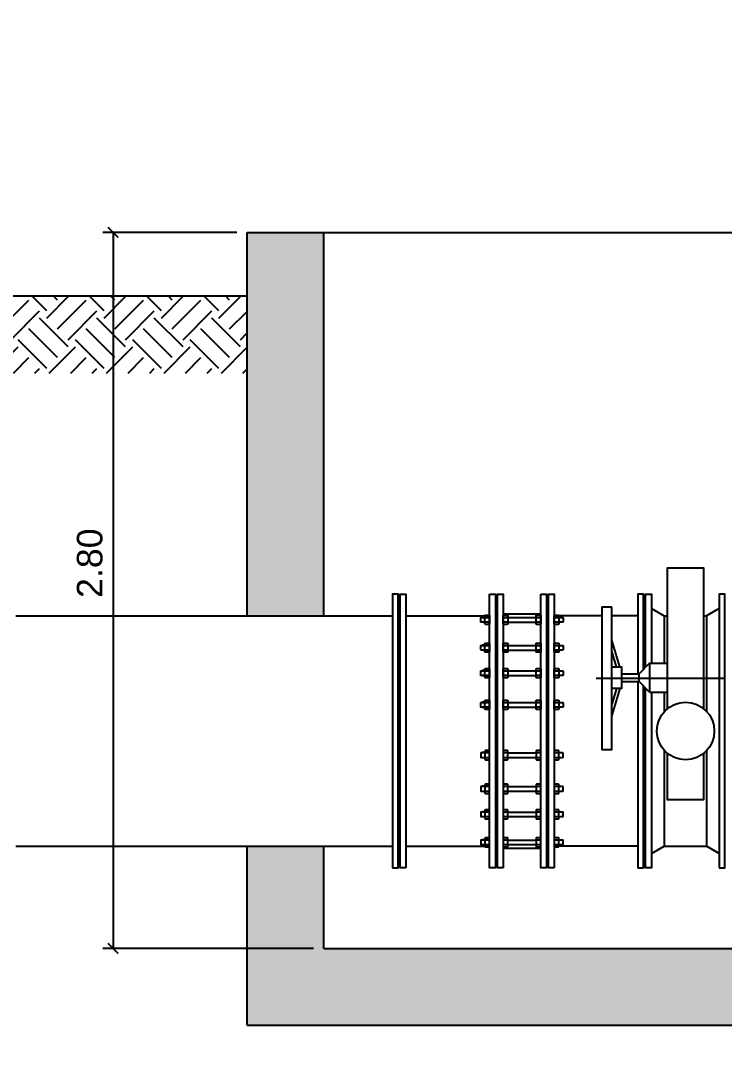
# Model space of a CAD drawing. Header units: feet. Extents: x 0 to 285175, y 0 to 9111378.
# Drawn here: x 285102.459 to 285105.212, y 9111352.688 to 9111356.723 of the extents above; entities that cross this region are included whole.
import ezdxf
from ezdxf import colors
from ezdxf.entities.mleader import LeaderData, LeaderLine
from ezdxf.math import Vec2, Vec3

# ---------------------------------------------------------------- set-up
doc = ezdxf.new("R2010")
doc.units = ezdxf.units.FT
doc.header["$MEASUREMENT"] = 0
doc.layers.get('0').update_dxf_attribs({"linetype": 'CONTINUOUS'})
doc.layers.get('DEFPOINTS').update_dxf_attribs({"linetype": 'CONTINUOUS'})
for name, color, linetype in [('06', 6, 'CONTINUOUS'), ('H-SA-CONTORNO', 2, 'CONTINUOUS'), ('H-SA-DIM', 1, 'CONTINUOUS'), ('H-SA-ESTRUTURA (CORTE)', 5, 'CONTINUOUS'), ('H-SA-HTC CONCRETO', 253, 'CONTINUOUS'), ('H-SA-TEXTO', 2, 'CONTINUOUS'), ('H-SA-TUBOS', 3, 'CONTINUOUS')]:
    doc.layers.add(name, color=color, linetype=linetype)
doc.styles.add('EGC_Arial_2.0mm', font='arial.ttf', dxfattribs={"width": 0.8, "height": 2})
doc.styles.get("Standard").update_dxf_attribs({"font": 'arial.ttf'})
doc.dimstyles.new('Copy of EGC_2.0mm', dxfattribs={"dimtxt": 0.1, "dimasz": 0.04, "dimexe": 0.04, "dimexo": 0.04, "dimgap": 0.04, "dimtad": 1, "dimzin": 1, "dimdsep": 46, "dimtxsty": 'Standard', "dimblk": 'ARCHTICK', "dimcen": 0, "dimclrd": 1, "dimclre": 1, "dimclrt": 2, "dimazin": 0, "dimtfac": 1, "dimtix": 1, "dimtmove": 1, "dimatfit": 3, "dimldrblk": 'NONE', "dimfxl": 0.002, "dimtolj": 1, "dimtzin": 0, "dimlwd": -1, "dimarcsym": 0})

# ---------------------------------------------------------------- blocks, each defined once
blk = doc.blocks.new('_None')
blk = doc.blocks.new('_ArchTick')
at = {"color": 0, "linetype": 'ByBlock', "const_width": 0.15}
blk.add_lwpolyline([(-0.5, -0.5), (0.5, 0.5)], dxfattribs=at)
blk = doc.blocks.new('*D1257')
at = {"layer": 'DEFPOINTS', "color": 0, "transparency": 16777216}
for p in [(285103.3447, 9111355.8948), (285102.8202, 9111353.0948), (285103.6447, 9111353.0948)]:
    blk.add_point(p, dxfattribs=at)
at = {"layer": 'H-SA-DIM', "color": 1, "lineweight": -2, "transparency": 16777216}
for p, q in [((285103.3047, 9111355.8948), (285102.7802, 9111355.8948)), ((285103.6047, 9111353.0948), (285102.7802, 9111353.0948))]:
    blk.add_line(p, q, dxfattribs=at)
at = {"layer": 'H-SA-DIM', "color": 1, "transparency": 16777216}
blk.add_line((285102.8202, 9111355.8948), (285102.8202, 9111353.0948), dxfattribs=at)
at = {"layer": 'H-SA-DIM', "color": 1, "transparency": 16777216, "xscale": 0.04, "yscale": 0.04, "zscale": 0.04}
for p, rotation in [((285102.8202, 9111355.8948), 90), ((285102.8202, 9111353.0948), 270)]:
    blk.add_blockref('_ArchTick', p, dxfattribs=dict(at, rotation=rotation))
at = {"layer": 'H-SA-DIM', "color": 2, "transparency": 16777216, "insert": (285102.7292, 9111354.6011), "char_height": 0.1, "attachment_point": 5, "rotation": 90}
blk.add_mtext('\\A1;2.80', dxfattribs=at)

msp = doc.modelspace()

# ---------------------------------------------------------------- hatches: boundary and pattern name
h = msp.add_hatch()
h.set_pattern_fill('EARTH', color=251, scale=0.025, angle=45, style=0)
h.set_pattern_definition([(45, (285153.83209, 9111335.94302), (2e-17, 0.2245064), [0.15875, -0.15875]), (45, (285153.79, 9111335.98511), (2e-17, 0.2245064), [0.15875, -0.15875]), (45, (285153.7479, 9111336.02721), (2e-17, 0.2245064), [0.15875, -0.15875]), (135, (285153.7479, 9111336.05527), (-0.2245064, 2e-17), [0.15875, -0.15875]), (135, (285153.79, 9111336.09737), (-0.2245064, 2e-17), [0.15875, -0.15875]), (135, (285153.83209, 9111336.13946), (-0.2245064, 2e-17), [0.15875, -0.15875])])
h.paths.add_polyline_path([(285101.3447, 9111355.6448), (285101.3447, 9111355.3448), (285103.3447, 9111355.3448), (285103.3447, 9111355.6448)])
at = {"layer": 'H-SA-HTC CONCRETO'}
h = msp.add_hatch(color=256, dxfattribs=at)
h.dxf.hatch_style = 1
h.paths.add_polyline_path([(285094.4047, 9111355.9148), (285094.3547, 9111355.9148), (285094.3547, 9111355.9448), (285093.0447, 9111355.9448), (285093.0447, 9111356.9448), (285092.7447, 9111356.9448), (285092.7447, 9111355.9448), (285091.7447, 9111355.9448), (285091.7447, 9111355.6448), (285092.7447, 9111355.6448), (285092.7447, 9111354.8948), (285093.0447, 9111354.8948), (285093.0447, 9111355.6448), (285094.4047, 9111355.6448)])
h.paths.add_polyline_path([(285093.0447, 9111359.9448), (285092.7447, 9111359.9448), (285092.7447, 9111358.4448), (285093.0447, 9111358.4448)])
h.paths.add_polyline_path([(285093.0447, 9111362.1136), (285093.0447, 9111363.976), (285092.7447, 9111363.976), (285092.7447, 9111363.6344), (285092.1947, 9111363.6344), (285092.1947, 9111364.4884), (285092.0447, 9111364.4884), (285092.0447, 9111363.4636), (285092.7447, 9111363.4636), (285092.7447, 9111362.1136), (285092.7447, 9111360.9448), (285093.0447, 9111360.9448)])
h.paths.add_polyline_path([(285097.5447, 9111362.7636), (285101.0447, 9111362.7636), (285101.0447, 9111363.4636), (285097.5447, 9111363.4636), (285097.2447, 9111363.4636), (285096.4464, 9111363.4636), (285096.445, 9111362.7636), (285097.2447, 9111362.7636), (285097.2447, 9111355.9448), (285097.5447, 9111355.9448)])
h.paths.add_polyline_path([(285096.4446, 9111362.7636), (285096.4463, 9111363.4636), (285093.0447, 9111363.4636), (285093.0447, 9111362.7636), (285096.4447, 9111362.7636)])
h.paths.add_polyline_path([(285101.3447, 9111363.4636), (285102.0447, 9111363.4636), (285102.0447, 9111364.4884), (285101.8947, 9111364.4884), (285101.8947, 9111363.6344), (285101.3447, 9111363.6344), (285101.3447, 9111363.976), (285101.0447, 9111363.976), (285101.0447, 9111362.1136), (285101.0447, 9111361.0849), (285101.3447, 9111360.9157), (285101.3447, 9111362.1136)])
h.paths.add_polyline_path([(285101.3447, 9111360.9157), (285101.0447, 9111361.0849), (285101.0447, 9111360.9448), (285101.3447, 9111360.9448)], flags=17)
h.paths.add_polyline_path([(285097.3763, 9111364.0071), (285097.2766, 9111364.0099), (285097.2766, 9111363.4819), (285097.3763, 9111363.4819)])
h.paths.add_polyline_path([(285096.8127, 9111364.0099), (285096.7131, 9111364.0071), (285096.7131, 9111363.4819), (285096.8127, 9111363.4819)])
h.paths.add_polyline_path([(285097.5447, 9111355.2948), (285097.5449, 9111355.9448), (285096.9447, 9111355.9448), (285096.9447, 9111355.3948), (285097.2447, 9111355.3948), (285097.2447, 9111354.2698), (285097.3834, 9111354.2698), (285097.3834, 9111354.3548), (285097.4059, 9111354.3548), (285097.4059, 9111354.2698), (285097.5447, 9111354.2698)])
h.paths.add_polyline_path([(285095.9447, 9111355.6058), (285095.9447, 9111355.9448), (285095.2557, 9111355.9448), (285095.2537, 9111355.9148), (285095.2047, 9111355.9148), (285095.2047, 9111355.6448), (285095.6447, 9111355.6448), (285095.6447, 9111355.3948), (285095.9447, 9111355.3948)])
h.paths.add_polyline_path([(285093.0447, 9111354.8948), (285092.7447, 9111354.8948)], flags=17)
h.paths.add_polyline_path([(285093.0447, 9111354.8948), (285092.7447, 9111354.8948), (285092.7447, 9111354.6448), (285093.0447, 9111354.6448)])
h.paths.add_polyline_path([(285106.2047, 9111352.8448), (285105.9047, 9111352.8448), (285105.9047, 9111353.0948), (285103.6447, 9111353.0948), (285103.6447, 9111352.8448), (285103.3447, 9111352.8448), (285103.3447, 9111352.795), (285106.2047, 9111352.795)])
h.paths.add_polyline_path([(285106.2047, 9111355.8948), (285105.9047, 9111355.8948), (285105.9047, 9111354.3948), (285106.2047, 9111354.3948)])
h.paths.add_polyline_path([(285103.6447, 9111355.8948), (285103.3447, 9111355.8948), (285103.3447, 9111354.3923), (285103.6447, 9111354.3923)])
h.paths.add_polyline_path([(285103.6447, 9111353.4948), (285103.3447, 9111353.4948), (285103.3447, 9111352.8448), (285103.6447, 9111352.8448)])
h.paths.add_polyline_path([(285106.2047, 9111353.4948), (285105.9047, 9111353.4948), (285105.9047, 9111352.8448), (285106.2047, 9111352.8448)])

# ---------------------------------------------------------------- linework, layer by layer
at = {"layer": '06'}
msp.add_line((285103.3447, 9111355.6448), (285101.3447, 9111355.6448), dxfattribs=at)
at = {"layer": 'H-SA-CONTORNO', "ltscale": 0.75}
msp.add_line((285103.6447, 9111355.8948), (285105.9047, 9111355.8948), dxfattribs=at)
at = {"layer": 'H-SA-ESTRUTURA (CORTE)'}
for p, q in [((285103.3447, 9111355.8948), (285103.6447, 9111355.8948)), ((285103.3447, 9111354.3948), (285103.3447, 9111355.8948)), ((285103.6447, 9111354.3948), (285103.6447, 9111355.8948)), ((285103.3447, 9111352.795), (285103.3447, 9111353.4948)), ((285103.6447, 9111353.0948), (285103.6447, 9111353.4948)), ((285103.6447, 9111353.0948), (285105.9047, 9111353.0948)), ((285103.3447, 9111352.795), (285106.2047, 9111352.795))]:
    msp.add_line(p, q, dxfattribs=at)
at = {"layer": 'H-SA-TUBOS'}
for p, q in [((285104.3462, 9111354.403), (285104.4932, 9111354.403)), ((285104.9262, 9111354.4236), (285104.9762, 9111354.3948)), ((285105.1912, 9111354.4236), (285105.1412, 9111354.3948)), ((285102.4397, 9111354.3948), (285103.3447, 9111354.3948)), ((285103.3447, 9111354.3948), (285103.6447, 9111354.3948)), ((285103.6447, 9111354.3948), (285103.9132, 9111354.3948)), ((285103.9662, 9111354.3948), (285104.2932, 9111354.3948)), ((285104.2932, 9111354.3899), (285104.2642, 9111354.3899)), ((285104.2932, 9111354.3699), (285104.2642, 9111354.3699)), ((285104.277, 9111354.3889), (285104.2914, 9111354.3889)), ((285104.2914, 9111354.3709), (285104.277, 9111354.3709)), ((285104.3237, 9111354.3899), (285104.3157, 9111354.3899)), ((285104.3237, 9111354.3699), (285104.3157, 9111354.3699)), ((285104.348, 9111354.3889), (285104.3624, 9111354.3889)), ((285104.3624, 9111354.3709), (285104.348, 9111354.3709)), ((285104.3642, 9111354.3889), (285104.4752, 9111354.3889)), ((285104.3642, 9111354.3709), (285104.4752, 9111354.3709)), ((285104.477, 9111354.3889), (285104.4914, 9111354.3889)), ((285104.4914, 9111354.3709), (285104.477, 9111354.3709)), ((285104.5237, 9111354.3899), (285104.5157, 9111354.3899)), ((285104.5237, 9111354.3699), (285104.5157, 9111354.3699)), ((285104.7323, 9111354.3948), (285104.5462, 9111354.3948)), ((285104.548, 9111354.3889), (285104.5624, 9111354.3889)), ((285104.5624, 9111354.3709), (285104.548, 9111354.3709)), ((285104.8732, 9111354.3948), (285104.7713, 9111354.3948)), ((285104.9762, 9111354.3948), (285104.9762, 9111354.2097)), ((285104.9762, 9111354.3948), (285104.9892, 9111354.3948)), ((285105.1306, 9111354.3948), (285105.1412, 9111354.3948)), ((285105.1412, 9111354.3948), (285105.1412, 9111354.0226)), ((285104.2932, 9111354.2806), (285104.2642, 9111354.2806)), ((285104.277, 9111354.2796), (285104.2914, 9111354.2796)), ((285104.3237, 9111354.2806), (285104.3157, 9111354.2806)), ((285104.348, 9111354.2796), (285104.3624, 9111354.2796)), ((285104.3642, 9111354.2796), (285104.4752, 9111354.2796)), ((285104.477, 9111354.2796), (285104.4914, 9111354.2796)), ((285104.5237, 9111354.2806), (285104.5157, 9111354.2806)), ((285104.548, 9111354.2796), (285104.5624, 9111354.2796)), ((285104.8022, 9111354.1952), (285104.7713, 9111354.3004)), ((285104.2932, 9111354.2606), (285104.2642, 9111354.2606)), ((285104.2914, 9111354.2616), (285104.277, 9111354.2616)), ((285104.3237, 9111354.2606), (285104.3157, 9111354.2606)), ((285104.3624, 9111354.2616), (285104.348, 9111354.2616)), ((285104.3642, 9111354.2616), (285104.4752, 9111354.2616)), ((285104.4914, 9111354.2616), (285104.477, 9111354.2616)), ((285104.5237, 9111354.2606), (285104.5157, 9111354.2606)), ((285104.5624, 9111354.2616), (285104.548, 9111354.2616)), ((285104.7893, 9111354.1952), (285104.7713, 9111354.2565)), ((285104.9193, 9111354.2097), (285104.8771, 9111354.1675)), ((285104.9193, 9111354.2097), (285104.9193, 9111354.0972)), ((285104.9193, 9111354.2097), (285104.9892, 9111354.2097)), ((285104.2932, 9111354.181), (285104.2642, 9111354.181)), ((285104.2932, 9111354.161), (285104.2642, 9111354.161)), ((285104.277, 9111354.18), (285104.2914, 9111354.18)), ((285104.2914, 9111354.162), (285104.277, 9111354.162)), ((285104.3237, 9111354.181), (285104.3157, 9111354.181)), ((285104.3237, 9111354.161), (285104.3157, 9111354.161)), ((285104.348, 9111354.18), (285104.3624, 9111354.18)), ((285104.3624, 9111354.162), (285104.348, 9111354.162)), ((285104.3642, 9111354.18), (285104.4752, 9111354.18)), ((285104.3642, 9111354.162), (285104.4752, 9111354.162)), ((285104.477, 9111354.18), (285104.4914, 9111354.18)), ((285104.4914, 9111354.162), (285104.477, 9111354.162)), ((285104.5237, 9111354.181), (285104.5157, 9111354.181)), ((285104.5237, 9111354.161), (285104.5157, 9111354.161)), ((285104.548, 9111354.18), (285104.5624, 9111354.18)), ((285104.5624, 9111354.162), (285104.548, 9111354.162)), ((285104.8095, 9111354.1689), (285104.8771, 9111354.1689)), ((285104.8771, 9111354.1675), (285104.8771, 9111354.1394)), ((285104.7103, 9111354.1519), (285105.2099, 9111354.1519)), ((285104.8095, 9111354.138), (285104.8771, 9111354.138)), ((285104.9193, 9111354.0972), (285104.8771, 9111354.1394)), ((285104.8022, 9111354.1117), (285104.7713, 9111354.0065)), ((285104.7893, 9111354.1117), (285104.7713, 9111354.0504)), ((285104.9193, 9111354.0972), (285104.9892, 9111354.0972)), ((285104.9762, 9111354.0972), (285104.9762, 9111354.0199)), ((285104.2932, 9111354.0572), (285104.2642, 9111354.0572)), ((285104.2932, 9111354.0372), (285104.2642, 9111354.0372)), ((285104.277, 9111354.0562), (285104.2914, 9111354.0562)), ((285104.2914, 9111354.0382), (285104.277, 9111354.0382)), ((285104.3237, 9111354.0572), (285104.3157, 9111354.0572)), ((285104.3237, 9111354.0372), (285104.3157, 9111354.0372)), ((285104.348, 9111354.0562), (285104.3624, 9111354.0562)), ((285104.3624, 9111354.0382), (285104.348, 9111354.0382)), ((285104.3642, 9111354.0562), (285104.4752, 9111354.0562)), ((285104.3642, 9111354.0382), (285104.4752, 9111354.0382)), ((285104.477, 9111354.0562), (285104.4914, 9111354.0562)), ((285104.4914, 9111354.0382), (285104.477, 9111354.0382)), ((285104.5237, 9111354.0572), (285104.5157, 9111354.0572)), ((285104.5237, 9111354.0372), (285104.5157, 9111354.0372)), ((285104.548, 9111354.0562), (285104.5624, 9111354.0562)), ((285104.5624, 9111354.0382), (285104.548, 9111354.0382)), ((285104.2932, 9111353.8603), (285104.2642, 9111353.8603)), ((285104.2932, 9111353.8403), (285104.2642, 9111353.8403)), ((285104.2914, 9111353.8593), (285104.277, 9111353.8593)), ((285104.277, 9111353.8413), (285104.2914, 9111353.8413)), ((285104.3237, 9111353.8603), (285104.3157, 9111353.8603)), ((285104.3237, 9111353.8403), (285104.3157, 9111353.8403)), ((285104.3624, 9111353.8593), (285104.348, 9111353.8593)), ((285104.348, 9111353.8413), (285104.3624, 9111353.8413)), ((285104.3642, 9111353.8593), (285104.4752, 9111353.8593)), ((285104.3642, 9111353.8413), (285104.4752, 9111353.8413)), ((285104.4914, 9111353.8593), (285104.477, 9111353.8593)), ((285104.477, 9111353.8413), (285104.4914, 9111353.8413)), ((285104.5237, 9111353.8603), (285104.5157, 9111353.8603)), ((285104.5237, 9111353.8403), (285104.5157, 9111353.8403)), ((285104.5624, 9111353.8593), (285104.548, 9111353.8593)), ((285104.548, 9111353.8413), (285104.5624, 9111353.8413)), ((285104.9762, 9111353.8696), (285104.9762, 9111353.4948)), ((285105.1412, 9111353.867), (285105.1412, 9111353.4948)), ((285104.2932, 9111353.7285), (285104.2642, 9111353.7285)), ((285104.2914, 9111353.7275), (285104.277, 9111353.7275)), ((285104.3237, 9111353.7285), (285104.3157, 9111353.7285)), ((285104.3624, 9111353.7275), (285104.348, 9111353.7275)), ((285104.3642, 9111353.7275), (285104.4752, 9111353.7275)), ((285104.4914, 9111353.7275), (285104.477, 9111353.7275)), ((285104.5237, 9111353.7285), (285104.5157, 9111353.7285)), ((285104.5624, 9111353.7275), (285104.548, 9111353.7275)), ((285104.2932, 9111353.7085), (285104.2642, 9111353.7085)), ((285104.277, 9111353.7095), (285104.2914, 9111353.7095)), ((285104.3237, 9111353.7085), (285104.3157, 9111353.7085)), ((285104.348, 9111353.7095), (285104.3624, 9111353.7095)), ((285104.3642, 9111353.7095), (285104.4752, 9111353.7095)), ((285104.477, 9111353.7095), (285104.4914, 9111353.7095)), ((285104.5237, 9111353.7085), (285104.5157, 9111353.7085)), ((285104.548, 9111353.7095), (285104.5624, 9111353.7095)), ((285104.2932, 9111353.629), (285104.2642, 9111353.629)), ((285104.2932, 9111353.609), (285104.2642, 9111353.609)), ((285104.2914, 9111353.628), (285104.277, 9111353.628)), ((285104.277, 9111353.61), (285104.2914, 9111353.61)), ((285104.3237, 9111353.629), (285104.3157, 9111353.629)), ((285104.3237, 9111353.609), (285104.3157, 9111353.609)), ((285104.3624, 9111353.628), (285104.348, 9111353.628)), ((285104.348, 9111353.61), (285104.3624, 9111353.61)), ((285104.3642, 9111353.628), (285104.4752, 9111353.628)), ((285104.3642, 9111353.61), (285104.4752, 9111353.61)), ((285104.4914, 9111353.628), (285104.477, 9111353.628)), ((285104.477, 9111353.61), (285104.4914, 9111353.61)), ((285104.5237, 9111353.629), (285104.5157, 9111353.629)), ((285104.5237, 9111353.609), (285104.5157, 9111353.609)), ((285104.5624, 9111353.628), (285104.548, 9111353.628)), ((285104.548, 9111353.61), (285104.5624, 9111353.61)), ((285104.2932, 9111353.5196), (285104.2642, 9111353.5196)), ((285104.2914, 9111353.5186), (285104.277, 9111353.5186)), ((285104.3237, 9111353.5196), (285104.3157, 9111353.5196)), ((285104.3624, 9111353.5186), (285104.348, 9111353.5186)), ((285104.3642, 9111353.5186), (285104.4752, 9111353.5186)), ((285104.4914, 9111353.5186), (285104.477, 9111353.5186)), ((285104.5237, 9111353.5196), (285104.5157, 9111353.5196)), ((285104.5624, 9111353.5186), (285104.548, 9111353.5186)), ((285102.4397, 9111353.4948), (285103.3447, 9111353.4948)), ((285103.3447, 9111353.4948), (285103.6447, 9111353.4948)), ((285103.6447, 9111353.4948), (285103.9132, 9111353.4948)), ((285103.9662, 9111353.4948), (285104.2932, 9111353.4948)), ((285104.2932, 9111353.4996), (285104.2642, 9111353.4996)), ((285104.277, 9111353.5006), (285104.2914, 9111353.5006)), ((285104.3237, 9111353.4996), (285104.3157, 9111353.4996)), ((285104.3462, 9111353.4865), (285104.4932, 9111353.4865)), ((285104.348, 9111353.5006), (285104.3624, 9111353.5006)), ((285104.3642, 9111353.5006), (285104.4752, 9111353.5006)), ((285104.477, 9111353.5006), (285104.4914, 9111353.5006)), ((285104.5237, 9111353.4996), (285104.5157, 9111353.4996)), ((285104.8732, 9111353.4948), (285104.5462, 9111353.4948)), ((285104.548, 9111353.5006), (285104.5624, 9111353.5006)), ((285104.9262, 9111353.4659), (285104.9762, 9111353.4948)), ((285104.9762, 9111353.4948), (285105.1412, 9111353.4948)), ((285105.1912, 9111353.4659), (285105.1412, 9111353.4948))]:
    msp.add_line(p, q, dxfattribs=at)
for points in [[(285104.9892, 9111354.0323), (285104.9892, 9111354.5835), (285105.1306, 9111354.5835), (285105.1306, 9111354.0323)], [(285104.8957, 9111354.1861), (285104.8957, 9111354.4798), (285104.8732, 9111354.4798), (285104.8732, 9111354.1689)], [(285104.9037, 9111354.1941), (285104.9037, 9111354.4798), (285104.9262, 9111354.4798), (285104.9262, 9111354.2097)], [(285103.9357, 9111353.4538), (285103.9397, 9111353.4538), (285103.9397, 9111354.4358), (285103.9357, 9111354.4358)], [(285103.9437, 9111353.4538), (285103.9397, 9111353.4538), (285103.9397, 9111354.4358), (285103.9437, 9111354.4358)], [(285104.8997, 9111354.1901), (285104.8997, 9111354.4358), (285104.8957, 9111354.4358)], [(285104.8997, 9111354.1901), (285104.8997, 9111354.4358), (285104.9037, 9111354.4358)], [(285104.2752, 9111354.388), (285104.277, 9111354.3889), (285104.2752, 9111354.3898)], [(285104.2752, 9111354.37), (285104.277, 9111354.3709), (285104.2752, 9111354.3718)], [(285104.2932, 9111354.3898), (285104.2914, 9111354.3889), (285104.2932, 9111354.388)], [(285104.2932, 9111354.3718), (285104.2914, 9111354.3709), (285104.2932, 9111354.37)], [(285104.3462, 9111354.388), (285104.348, 9111354.3889), (285104.3462, 9111354.3898)], [(285104.3462, 9111354.37), (285104.348, 9111354.3709), (285104.3462, 9111354.3718)], [(285104.3642, 9111354.3898), (285104.3624, 9111354.3889), (285104.3642, 9111354.388)], [(285104.3642, 9111354.3718), (285104.3624, 9111354.3709), (285104.3642, 9111354.37)], [(285104.4752, 9111354.388), (285104.477, 9111354.3889), (285104.4752, 9111354.3898)], [(285104.4752, 9111354.37), (285104.477, 9111354.3709), (285104.4752, 9111354.3718)], [(285104.4932, 9111354.3898), (285104.4914, 9111354.3889), (285104.4932, 9111354.388)], [(285104.4932, 9111354.3718), (285104.4914, 9111354.3709), (285104.4932, 9111354.37)], [(285104.5462, 9111354.388), (285104.548, 9111354.3889), (285104.5462, 9111354.3898)], [(285104.5462, 9111354.37), (285104.548, 9111354.3709), (285104.5462, 9111354.3718)], [(285104.5642, 9111354.3898), (285104.5624, 9111354.3889), (285104.5642, 9111354.388)], [(285104.5642, 9111354.3718), (285104.5624, 9111354.3709), (285104.5642, 9111354.37)], [(285104.2752, 9111354.2787), (285104.277, 9111354.2796), (285104.2752, 9111354.2805)], [(285104.2932, 9111354.2805), (285104.2914, 9111354.2796), (285104.2932, 9111354.2787)], [(285104.3462, 9111354.2787), (285104.348, 9111354.2796), (285104.3462, 9111354.2805)], [(285104.3642, 9111354.2805), (285104.3624, 9111354.2796), (285104.3642, 9111354.2787)], [(285104.4752, 9111354.2787), (285104.477, 9111354.2796), (285104.4752, 9111354.2805)], [(285104.4932, 9111354.2805), (285104.4914, 9111354.2796), (285104.4932, 9111354.2787)], [(285104.5462, 9111354.2787), (285104.548, 9111354.2796), (285104.5462, 9111354.2805)], [(285104.5642, 9111354.2805), (285104.5624, 9111354.2796), (285104.5642, 9111354.2787)], [(285104.2752, 9111354.2607), (285104.277, 9111354.2616), (285104.2752, 9111354.2625)], [(285104.2932, 9111354.2625), (285104.2914, 9111354.2616), (285104.2932, 9111354.2607)], [(285104.3462, 9111354.2607), (285104.348, 9111354.2616), (285104.3462, 9111354.2625)], [(285104.3642, 9111354.2625), (285104.3624, 9111354.2616), (285104.3642, 9111354.2607)], [(285104.4752, 9111354.2607), (285104.477, 9111354.2616), (285104.4752, 9111354.2625)], [(285104.4932, 9111354.2625), (285104.4914, 9111354.2616), (285104.4932, 9111354.2607)], [(285104.5462, 9111354.2607), (285104.548, 9111354.2616), (285104.5462, 9111354.2625)], [(285104.5642, 9111354.2625), (285104.5624, 9111354.2616), (285104.5642, 9111354.2607)], [(285104.2752, 9111354.1791), (285104.277, 9111354.18), (285104.2752, 9111354.1809)], [(285104.2752, 9111354.1611), (285104.277, 9111354.162), (285104.2752, 9111354.1629)], [(285104.2932, 9111354.1809), (285104.2914, 9111354.18), (285104.2932, 9111354.1791)], [(285104.2932, 9111354.1629), (285104.2914, 9111354.162), (285104.2932, 9111354.1611)], [(285104.3462, 9111354.1791), (285104.348, 9111354.18), (285104.3462, 9111354.1809)], [(285104.3462, 9111354.1611), (285104.348, 9111354.162), (285104.3462, 9111354.1629)], [(285104.3642, 9111354.1809), (285104.3624, 9111354.18), (285104.3642, 9111354.1791)], [(285104.3642, 9111354.1629), (285104.3624, 9111354.162), (285104.3642, 9111354.1611)], [(285104.4752, 9111354.1791), (285104.477, 9111354.18), (285104.4752, 9111354.1809)], [(285104.4752, 9111354.1611), (285104.477, 9111354.162), (285104.4752, 9111354.1629)], [(285104.4932, 9111354.1809), (285104.4914, 9111354.18), (285104.4932, 9111354.1791)], [(285104.4932, 9111354.1629), (285104.4914, 9111354.162), (285104.4932, 9111354.1611)], [(285104.5462, 9111354.1791), (285104.548, 9111354.18), (285104.5462, 9111354.1809)], [(285104.5462, 9111354.1611), (285104.548, 9111354.162), (285104.5462, 9111354.1629)], [(285104.5642, 9111354.1809), (285104.5624, 9111354.18), (285104.5642, 9111354.1791)], [(285104.5642, 9111354.1629), (285104.5624, 9111354.162), (285104.5642, 9111354.1611)], [(285104.7713, 9111354.1952), (285104.8095, 9111354.1952), (285104.8095, 9111354.1117), (285104.7713, 9111354.1117)], [(285104.8732, 9111354.138), (285104.8732, 9111353.4098), (285104.8957, 9111353.4098), (285104.8957, 9111354.1208)], [(285104.8957, 9111353.4538), (285104.8997, 9111353.4538), (285104.8997, 9111354.1168)], [(285104.9037, 9111353.4538), (285104.8997, 9111353.4538), (285104.8997, 9111354.1168)], [(285104.9262, 9111354.0972), (285104.9262, 9111353.4098), (285104.9037, 9111353.4098), (285104.9037, 9111354.1128)], [(285104.2752, 9111354.0553), (285104.277, 9111354.0562), (285104.2752, 9111354.0571)], [(285104.2752, 9111354.0373), (285104.277, 9111354.0382), (285104.2752, 9111354.0391)], [(285104.2932, 9111354.0571), (285104.2914, 9111354.0562), (285104.2932, 9111354.0553)], [(285104.2932, 9111354.0391), (285104.2914, 9111354.0382), (285104.2932, 9111354.0373)], [(285104.3462, 9111354.0553), (285104.348, 9111354.0562), (285104.3462, 9111354.0571)], [(285104.3462, 9111354.0373), (285104.348, 9111354.0382), (285104.3462, 9111354.0391)], [(285104.3642, 9111354.0571), (285104.3624, 9111354.0562), (285104.3642, 9111354.0553)], [(285104.3642, 9111354.0391), (285104.3624, 9111354.0382), (285104.3642, 9111354.0373)], [(285104.4752, 9111354.0553), (285104.477, 9111354.0562), (285104.4752, 9111354.0571)], [(285104.4752, 9111354.0373), (285104.477, 9111354.0382), (285104.4752, 9111354.0391)], [(285104.4932, 9111354.0571), (285104.4914, 9111354.0562), (285104.4932, 9111354.0553)], [(285104.4932, 9111354.0391), (285104.4914, 9111354.0382), (285104.4932, 9111354.0373)], [(285104.5462, 9111354.0553), (285104.548, 9111354.0562), (285104.5462, 9111354.0571)], [(285104.5462, 9111354.0373), (285104.548, 9111354.0382), (285104.5462, 9111354.0391)], [(285104.5642, 9111354.0571), (285104.5624, 9111354.0562), (285104.5642, 9111354.0553)], [(285104.5642, 9111354.0391), (285104.5624, 9111354.0382), (285104.5642, 9111354.0373)], [(285104.2752, 9111353.8602), (285104.277, 9111353.8593), (285104.2752, 9111353.8584)], [(285104.2752, 9111353.8422), (285104.277, 9111353.8413), (285104.2752, 9111353.8404)], [(285104.2932, 9111353.8584), (285104.2914, 9111353.8593), (285104.2932, 9111353.8602)], [(285104.2932, 9111353.8404), (285104.2914, 9111353.8413), (285104.2932, 9111353.8422)], [(285104.3462, 9111353.8602), (285104.348, 9111353.8593), (285104.3462, 9111353.8584)], [(285104.3462, 9111353.8422), (285104.348, 9111353.8413), (285104.3462, 9111353.8404)], [(285104.3642, 9111353.8584), (285104.3624, 9111353.8593), (285104.3642, 9111353.8602)], [(285104.3642, 9111353.8404), (285104.3624, 9111353.8413), (285104.3642, 9111353.8422)], [(285104.4752, 9111353.8602), (285104.477, 9111353.8593), (285104.4752, 9111353.8584)], [(285104.4752, 9111353.8422), (285104.477, 9111353.8413), (285104.4752, 9111353.8404)], [(285104.4932, 9111353.8584), (285104.4914, 9111353.8593), (285104.4932, 9111353.8602)], [(285104.4932, 9111353.8404), (285104.4914, 9111353.8413), (285104.4932, 9111353.8422)], [(285104.5462, 9111353.8602), (285104.548, 9111353.8593), (285104.5462, 9111353.8584)], [(285104.5462, 9111353.8422), (285104.548, 9111353.8413), (285104.5462, 9111353.8404)], [(285104.5642, 9111353.8584), (285104.5624, 9111353.8593), (285104.5642, 9111353.8602)], [(285104.5642, 9111353.8404), (285104.5624, 9111353.8413), (285104.5642, 9111353.8422)], [(285105.1306, 9111353.8573), (285105.1306, 9111353.6751), (285104.9892, 9111353.6751), (285104.9892, 9111353.8573)], [(285104.2752, 9111353.7284), (285104.277, 9111353.7275), (285104.2752, 9111353.7266)], [(285104.2932, 9111353.7266), (285104.2914, 9111353.7275), (285104.2932, 9111353.7284)], [(285104.3462, 9111353.7284), (285104.348, 9111353.7275), (285104.3462, 9111353.7266)], [(285104.3642, 9111353.7266), (285104.3624, 9111353.7275), (285104.3642, 9111353.7284)], [(285104.4752, 9111353.7284), (285104.477, 9111353.7275), (285104.4752, 9111353.7266)], [(285104.4932, 9111353.7266), (285104.4914, 9111353.7275), (285104.4932, 9111353.7284)], [(285104.5462, 9111353.7284), (285104.548, 9111353.7275), (285104.5462, 9111353.7266)], [(285104.5642, 9111353.7266), (285104.5624, 9111353.7275), (285104.5642, 9111353.7284)], [(285104.2752, 9111353.7104), (285104.277, 9111353.7095), (285104.2752, 9111353.7086)], [(285104.2932, 9111353.7086), (285104.2914, 9111353.7095), (285104.2932, 9111353.7104)], [(285104.3462, 9111353.7104), (285104.348, 9111353.7095), (285104.3462, 9111353.7086)], [(285104.3642, 9111353.7086), (285104.3624, 9111353.7095), (285104.3642, 9111353.7104)], [(285104.4752, 9111353.7104), (285104.477, 9111353.7095), (285104.4752, 9111353.7086)], [(285104.4932, 9111353.7086), (285104.4914, 9111353.7095), (285104.4932, 9111353.7104)], [(285104.5462, 9111353.7104), (285104.548, 9111353.7095), (285104.5462, 9111353.7086)], [(285104.5642, 9111353.7086), (285104.5624, 9111353.7095), (285104.5642, 9111353.7104)], [(285104.2752, 9111353.6289), (285104.277, 9111353.628), (285104.2752, 9111353.6271)], [(285104.2752, 9111353.6109), (285104.277, 9111353.61), (285104.2752, 9111353.6091)], [(285104.2932, 9111353.6271), (285104.2914, 9111353.628), (285104.2932, 9111353.6289)], [(285104.2932, 9111353.6091), (285104.2914, 9111353.61), (285104.2932, 9111353.6109)], [(285104.3462, 9111353.6289), (285104.348, 9111353.628), (285104.3462, 9111353.6271)], [(285104.3462, 9111353.6109), (285104.348, 9111353.61), (285104.3462, 9111353.6091)], [(285104.3642, 9111353.6271), (285104.3624, 9111353.628), (285104.3642, 9111353.6289)], [(285104.3642, 9111353.6091), (285104.3624, 9111353.61), (285104.3642, 9111353.6109)], [(285104.4752, 9111353.6289), (285104.477, 9111353.628), (285104.4752, 9111353.6271)], [(285104.4752, 9111353.6109), (285104.477, 9111353.61), (285104.4752, 9111353.6091)], [(285104.4932, 9111353.6271), (285104.4914, 9111353.628), (285104.4932, 9111353.6289)], [(285104.4932, 9111353.6091), (285104.4914, 9111353.61), (285104.4932, 9111353.6109)], [(285104.5462, 9111353.6289), (285104.548, 9111353.628), (285104.5462, 9111353.6271)], [(285104.5462, 9111353.6109), (285104.548, 9111353.61), (285104.5462, 9111353.6091)], [(285104.5642, 9111353.6271), (285104.5624, 9111353.628), (285104.5642, 9111353.6289)], [(285104.5642, 9111353.6091), (285104.5624, 9111353.61), (285104.5642, 9111353.6109)], [(285104.2752, 9111353.5195), (285104.277, 9111353.5186), (285104.2752, 9111353.5177)], [(285104.2932, 9111353.5177), (285104.2914, 9111353.5186), (285104.2932, 9111353.5195)], [(285104.3462, 9111353.5195), (285104.348, 9111353.5186), (285104.3462, 9111353.5177)], [(285104.3642, 9111353.5177), (285104.3624, 9111353.5186), (285104.3642, 9111353.5195)], [(285104.4752, 9111353.5195), (285104.477, 9111353.5186), (285104.4752, 9111353.5177)], [(285104.4932, 9111353.5177), (285104.4914, 9111353.5186), (285104.4932, 9111353.5195)], [(285104.5462, 9111353.5195), (285104.548, 9111353.5186), (285104.5462, 9111353.5177)], [(285104.5642, 9111353.5177), (285104.5624, 9111353.5186), (285104.5642, 9111353.5195)], [(285104.2752, 9111353.5015), (285104.277, 9111353.5006), (285104.2752, 9111353.4997)], [(285104.2932, 9111353.4997), (285104.2914, 9111353.5006), (285104.2932, 9111353.5015)], [(285104.3462, 9111353.5015), (285104.348, 9111353.5006), (285104.3462, 9111353.4997)], [(285104.3642, 9111353.4997), (285104.3624, 9111353.5006), (285104.3642, 9111353.5015)], [(285104.4752, 9111353.5015), (285104.477, 9111353.5006), (285104.4752, 9111353.4997)], [(285104.4932, 9111353.4997), (285104.4914, 9111353.5006), (285104.4932, 9111353.5015)], [(285104.5462, 9111353.5015), (285104.548, 9111353.5006), (285104.5462, 9111353.4997)], [(285104.5642, 9111353.4997), (285104.5624, 9111353.5006), (285104.5642, 9111353.5015)]]:
    msp.add_lwpolyline(points, dxfattribs=at)
for points in [[(285103.9132, 9111353.4098), (285103.9357, 9111353.4098), (285103.9357, 9111354.4798), (285103.9132, 9111354.4798)], [(285103.9662, 9111353.4098), (285103.9437, 9111353.4098), (285103.9437, 9111354.4798), (285103.9662, 9111354.4798)], [(285104.2932, 9111354.4798), (285104.3157, 9111354.4798), (285104.3157, 9111353.4098), (285104.2932, 9111353.4098)], [(285104.3462, 9111353.4098), (285104.3237, 9111353.4098), (285104.3237, 9111354.4798), (285104.3462, 9111354.4798)], [(285104.4932, 9111354.4798), (285104.5157, 9111354.4798), (285104.5157, 9111353.4098), (285104.4932, 9111353.4098)], [(285104.5462, 9111353.4098), (285104.5237, 9111353.4098), (285104.5237, 9111354.4798), (285104.5462, 9111354.4798)], [(285105.1912, 9111353.4098), (285105.2137, 9111353.4098), (285105.2137, 9111354.4798), (285105.1912, 9111354.4798)], [(285104.7713, 9111354.4295), (285104.7323, 9111354.4295), (285104.7323, 9111353.8726), (285104.7713, 9111353.8726)]]:
    msp.add_lwpolyline(points, close=True, dxfattribs=at)
for points in [[(285104.2752, 9111354.3709), (285104.2602, 9111354.3709, -0.414214), (285104.2584, 9111354.3727), (285104.2584, 9111354.3871, -0.414214), (285104.2602, 9111354.3889), (285104.2752, 9111354.3889)], [(285104.5642, 9111354.3889), (285104.5791, 9111354.3889, -0.414214), (285104.5809, 9111354.3871), (285104.5809, 9111354.3727, -0.414214), (285104.5791, 9111354.3709), (285104.5642, 9111354.3709)], [(285104.2752, 9111354.2616), (285104.2602, 9111354.2616, -0.414214), (285104.2584, 9111354.2634), (285104.2584, 9111354.2778, -0.414214), (285104.2602, 9111354.2796), (285104.2752, 9111354.2796)], [(285104.5642, 9111354.2796), (285104.5791, 9111354.2796, -0.414214), (285104.5809, 9111354.2778), (285104.5809, 9111354.2634, -0.414214), (285104.5791, 9111354.2616), (285104.5642, 9111354.2616)], [(285104.2752, 9111354.162), (285104.2602, 9111354.162, -0.414214), (285104.2584, 9111354.1638), (285104.2584, 9111354.1782, -0.414214), (285104.2602, 9111354.18), (285104.2752, 9111354.18)], [(285104.5642, 9111354.18), (285104.5791, 9111354.18, -0.414214), (285104.5809, 9111354.1782), (285104.5809, 9111354.1638, -0.414214), (285104.5791, 9111354.162), (285104.5642, 9111354.162)], [(285104.2752, 9111354.0382), (285104.2602, 9111354.0382, -0.414214), (285104.2584, 9111354.04), (285104.2584, 9111354.0544, -0.414214), (285104.2602, 9111354.0562), (285104.2752, 9111354.0562)], [(285104.5642, 9111354.0562), (285104.5791, 9111354.0562, -0.414214), (285104.5809, 9111354.0544), (285104.5809, 9111354.04, -0.414214), (285104.5791, 9111354.0382), (285104.5642, 9111354.0382)], [(285104.2752, 9111353.8593), (285104.2602, 9111353.8593, 0.414214), (285104.2584, 9111353.8575), (285104.2584, 9111353.8431, 0.414214), (285104.2602, 9111353.8413), (285104.2752, 9111353.8413)], [(285104.5642, 9111353.8413), (285104.5791, 9111353.8413, 0.414214), (285104.5809, 9111353.8431), (285104.5809, 9111353.8575, 0.414214), (285104.5791, 9111353.8593), (285104.5642, 9111353.8593)], [(285104.2752, 9111353.7275), (285104.2602, 9111353.7275, 0.414214), (285104.2584, 9111353.7257), (285104.2584, 9111353.7113, 0.414214), (285104.2602, 9111353.7095), (285104.2752, 9111353.7095)], [(285104.5642, 9111353.7095), (285104.5791, 9111353.7095, 0.414214), (285104.5809, 9111353.7113), (285104.5809, 9111353.7257, 0.414214), (285104.5791, 9111353.7275), (285104.5642, 9111353.7275)], [(285104.2752, 9111353.628), (285104.2602, 9111353.628, 0.414214), (285104.2584, 9111353.6262), (285104.2584, 9111353.6118, 0.414214), (285104.2602, 9111353.61), (285104.2752, 9111353.61)], [(285104.5642, 9111353.61), (285104.5791, 9111353.61, 0.414214), (285104.5809, 9111353.6118), (285104.5809, 9111353.6262, 0.414214), (285104.5791, 9111353.628), (285104.5642, 9111353.628)], [(285104.2752, 9111353.5186), (285104.2602, 9111353.5186, 0.414214), (285104.2584, 9111353.5168), (285104.2584, 9111353.5024, 0.414214), (285104.2602, 9111353.5006), (285104.2752, 9111353.5006)], [(285104.5642, 9111353.5006), (285104.5791, 9111353.5006, 0.414214), (285104.5809, 9111353.5024), (285104.5809, 9111353.5168, 0.414214), (285104.5791, 9111353.5186), (285104.5642, 9111353.5186)]]:
    msp.add_lwpolyline(points, format="xyb", dxfattribs=at)
for points in [[(285104.2932, 9111354.3637, -0.414214), (285104.2914, 9111354.3619), (285104.277, 9111354.3619, -0.414214), (285104.2752, 9111354.3637), (285104.2752, 9111354.3961, -0.414214), (285104.277, 9111354.3979), (285104.2914, 9111354.3979, -0.414214), (285104.2932, 9111354.3961)], [(285104.3642, 9111354.3637, -0.414214), (285104.3624, 9111354.3619), (285104.348, 9111354.3619, -0.414214), (285104.3462, 9111354.3637), (285104.3462, 9111354.3961, -0.414214), (285104.348, 9111354.3979), (285104.3624, 9111354.3979, -0.414214), (285104.3642, 9111354.3961)], [(285104.4932, 9111354.3637, -0.414214), (285104.4914, 9111354.3619), (285104.477, 9111354.3619, -0.414214), (285104.4752, 9111354.3637), (285104.4752, 9111354.3961, -0.414214), (285104.477, 9111354.3979), (285104.4914, 9111354.3979, -0.414214), (285104.4932, 9111354.3961)], [(285104.5462, 9111354.3961, -0.414214), (285104.548, 9111354.3979), (285104.5624, 9111354.3979, -0.414214), (285104.5642, 9111354.3961), (285104.5642, 9111354.3637, -0.414214), (285104.5624, 9111354.3619), (285104.548, 9111354.3619, -0.414214), (285104.5462, 9111354.3637)], [(285104.2932, 9111354.2544, -0.414214), (285104.2914, 9111354.2526), (285104.277, 9111354.2526, -0.414214), (285104.2752, 9111354.2544), (285104.2752, 9111354.2868, -0.414214), (285104.277, 9111354.2886), (285104.2914, 9111354.2886, -0.414214), (285104.2932, 9111354.2868)], [(285104.3642, 9111354.2544, -0.414214), (285104.3624, 9111354.2526), (285104.348, 9111354.2526, -0.414214), (285104.3462, 9111354.2544), (285104.3462, 9111354.2868, -0.414214), (285104.348, 9111354.2886), (285104.3624, 9111354.2886, -0.414214), (285104.3642, 9111354.2868)], [(285104.4932, 9111354.2544, -0.414214), (285104.4914, 9111354.2526), (285104.477, 9111354.2526, -0.414214), (285104.4752, 9111354.2544), (285104.4752, 9111354.2868, -0.414214), (285104.477, 9111354.2886), (285104.4914, 9111354.2886, -0.414214), (285104.4932, 9111354.2868)], [(285104.5462, 9111354.2868, -0.414214), (285104.548, 9111354.2886), (285104.5624, 9111354.2886, -0.414214), (285104.5642, 9111354.2868), (285104.5642, 9111354.2544, -0.414214), (285104.5624, 9111354.2526), (285104.548, 9111354.2526, -0.414214), (285104.5462, 9111354.2544)], [(285104.2932, 9111354.1548, -0.414214), (285104.2914, 9111354.153), (285104.277, 9111354.153, -0.414214), (285104.2752, 9111354.1548), (285104.2752, 9111354.1872, -0.414214), (285104.277, 9111354.189), (285104.2914, 9111354.189, -0.414214), (285104.2932, 9111354.1872)], [(285104.3642, 9111354.1548, -0.414214), (285104.3624, 9111354.153), (285104.348, 9111354.153, -0.414214), (285104.3462, 9111354.1548), (285104.3462, 9111354.1872, -0.414214), (285104.348, 9111354.189), (285104.3624, 9111354.189, -0.414214), (285104.3642, 9111354.1872)], [(285104.4932, 9111354.1548, -0.414214), (285104.4914, 9111354.153), (285104.477, 9111354.153, -0.414214), (285104.4752, 9111354.1548), (285104.4752, 9111354.1872, -0.414214), (285104.477, 9111354.189), (285104.4914, 9111354.189, -0.414214), (285104.4932, 9111354.1872)], [(285104.5462, 9111354.1872, -0.414214), (285104.548, 9111354.189), (285104.5624, 9111354.189, -0.414214), (285104.5642, 9111354.1872), (285104.5642, 9111354.1548, -0.414214), (285104.5624, 9111354.153), (285104.548, 9111354.153, -0.414214), (285104.5462, 9111354.1548)], [(285104.2932, 9111354.031, -0.414214), (285104.2914, 9111354.0292), (285104.277, 9111354.0292, -0.414214), (285104.2752, 9111354.031), (285104.2752, 9111354.0634, -0.414214), (285104.277, 9111354.0652), (285104.2914, 9111354.0652, -0.414214), (285104.2932, 9111354.0634)], [(285104.3642, 9111354.031, -0.414214), (285104.3624, 9111354.0292), (285104.348, 9111354.0292, -0.414214), (285104.3462, 9111354.031), (285104.3462, 9111354.0634, -0.414214), (285104.348, 9111354.0652), (285104.3624, 9111354.0652, -0.414214), (285104.3642, 9111354.0634)], [(285104.4932, 9111354.031, -0.414214), (285104.4914, 9111354.0292), (285104.477, 9111354.0292, -0.414214), (285104.4752, 9111354.031), (285104.4752, 9111354.0634, -0.414214), (285104.477, 9111354.0652), (285104.4914, 9111354.0652, -0.414214), (285104.4932, 9111354.0634)], [(285104.5462, 9111354.0634, -0.414214), (285104.548, 9111354.0652), (285104.5624, 9111354.0652, -0.414214), (285104.5642, 9111354.0634), (285104.5642, 9111354.031, -0.414214), (285104.5624, 9111354.0292), (285104.548, 9111354.0292, -0.414214), (285104.5462, 9111354.031)], [(285104.2932, 9111353.8665, 0.414214), (285104.2914, 9111353.8683), (285104.277, 9111353.8683, 0.414214), (285104.2752, 9111353.8665), (285104.2752, 9111353.8341, 0.414214), (285104.277, 9111353.8323), (285104.2914, 9111353.8323, 0.414214), (285104.2932, 9111353.8341)], [(285104.3642, 9111353.8665, 0.414214), (285104.3624, 9111353.8683), (285104.348, 9111353.8683, 0.414214), (285104.3462, 9111353.8665), (285104.3462, 9111353.8341, 0.414214), (285104.348, 9111353.8323), (285104.3624, 9111353.8323, 0.414214), (285104.3642, 9111353.8341)], [(285104.4932, 9111353.8665, 0.414214), (285104.4914, 9111353.8683), (285104.477, 9111353.8683, 0.414214), (285104.4752, 9111353.8665), (285104.4752, 9111353.8341, 0.414214), (285104.477, 9111353.8323), (285104.4914, 9111353.8323, 0.414214), (285104.4932, 9111353.8341)], [(285104.5462, 9111353.8341, 0.414214), (285104.548, 9111353.8323), (285104.5624, 9111353.8323, 0.414214), (285104.5642, 9111353.8341), (285104.5642, 9111353.8665, 0.414214), (285104.5624, 9111353.8683), (285104.548, 9111353.8683, 0.414214), (285104.5462, 9111353.8665)], [(285104.2932, 9111353.7347, 0.414214), (285104.2914, 9111353.7365), (285104.277, 9111353.7365, 0.414214), (285104.2752, 9111353.7347), (285104.2752, 9111353.7023, 0.414214), (285104.277, 9111353.7005), (285104.2914, 9111353.7005, 0.414214), (285104.2932, 9111353.7023)], [(285104.3642, 9111353.7347, 0.414214), (285104.3624, 9111353.7365), (285104.348, 9111353.7365, 0.414214), (285104.3462, 9111353.7347), (285104.3462, 9111353.7023, 0.414214), (285104.348, 9111353.7005), (285104.3624, 9111353.7005, 0.414214), (285104.3642, 9111353.7023)], [(285104.4932, 9111353.7347, 0.414214), (285104.4914, 9111353.7365), (285104.477, 9111353.7365, 0.414214), (285104.4752, 9111353.7347), (285104.4752, 9111353.7023, 0.414214), (285104.477, 9111353.7005), (285104.4914, 9111353.7005, 0.414214), (285104.4932, 9111353.7023)], [(285104.5462, 9111353.7023, 0.414214), (285104.548, 9111353.7005), (285104.5624, 9111353.7005, 0.414214), (285104.5642, 9111353.7023), (285104.5642, 9111353.7347, 0.414214), (285104.5624, 9111353.7365), (285104.548, 9111353.7365, 0.414214), (285104.5462, 9111353.7347)], [(285104.2932, 9111353.6352, 0.414214), (285104.2914, 9111353.637), (285104.277, 9111353.637, 0.414214), (285104.2752, 9111353.6352), (285104.2752, 9111353.6028, 0.414214), (285104.277, 9111353.601), (285104.2914, 9111353.601, 0.414214), (285104.2932, 9111353.6028)], [(285104.3642, 9111353.6352, 0.414214), (285104.3624, 9111353.637), (285104.348, 9111353.637, 0.414214), (285104.3462, 9111353.6352), (285104.3462, 9111353.6028, 0.414214), (285104.348, 9111353.601), (285104.3624, 9111353.601, 0.414214), (285104.3642, 9111353.6028)], [(285104.4932, 9111353.6352, 0.414214), (285104.4914, 9111353.637), (285104.477, 9111353.637, 0.414214), (285104.4752, 9111353.6352), (285104.4752, 9111353.6028, 0.414214), (285104.477, 9111353.601), (285104.4914, 9111353.601, 0.414214), (285104.4932, 9111353.6028)], [(285104.5462, 9111353.6028, 0.414214), (285104.548, 9111353.601), (285104.5624, 9111353.601, 0.414214), (285104.5642, 9111353.6028), (285104.5642, 9111353.6352, 0.414214), (285104.5624, 9111353.637), (285104.548, 9111353.637, 0.414214), (285104.5462, 9111353.6352)], [(285104.2932, 9111353.5258, 0.414214), (285104.2914, 9111353.5276), (285104.277, 9111353.5276, 0.414214), (285104.2752, 9111353.5258), (285104.2752, 9111353.4934, 0.414214), (285104.277, 9111353.4916), (285104.2914, 9111353.4916, 0.414214), (285104.2932, 9111353.4934)], [(285104.3642, 9111353.5258, 0.414214), (285104.3624, 9111353.5276), (285104.348, 9111353.5276, 0.414214), (285104.3462, 9111353.5258), (285104.3462, 9111353.4934, 0.414214), (285104.348, 9111353.4916), (285104.3624, 9111353.4916, 0.414214), (285104.3642, 9111353.4934)], [(285104.4932, 9111353.5258, 0.414214), (285104.4914, 9111353.5276), (285104.477, 9111353.5276, 0.414214), (285104.4752, 9111353.5258), (285104.4752, 9111353.4934, 0.414214), (285104.477, 9111353.4916), (285104.4914, 9111353.4916, 0.414214), (285104.4932, 9111353.4934)], [(285104.5462, 9111353.4934, 0.414214), (285104.548, 9111353.4916), (285104.5624, 9111353.4916, 0.414214), (285104.5642, 9111353.4934), (285104.5642, 9111353.5258, 0.414214), (285104.5624, 9111353.5276), (285104.548, 9111353.5276, 0.414214), (285104.5462, 9111353.5258)]]:
    msp.add_lwpolyline(points, format="xyb", close=True, dxfattribs=at)
msp.add_circle((285105.0599, 9111353.9448), 0.1125, dxfattribs=at)

# ---------------------------------------------------------------- next in the draw order: leaders
at = {"layer": 'H-SA-TEXTO'}
ml = msp.add_multileader_mtext('Standard', dxfattribs=at)
ml.set_content('CANAL CS21A-TRECHO 1', color=2, style='EGC_Arial_2.0mm')
ml.set_leader_properties(color=1, linetype='ByLayer', lineweight=-1)
ml.set_arrow_properties(name='NONE')
ml.build(insert=Vec2(0, 0))
ml.multileader.update_dxf_attribs({"text_left_attachment_type": 2, "text_right_attachment_type": 2, "dogleg_length": 1.9819, "arrow_head_size": 0.075, "scale": 0.05})
ctx = ml.context
ctx.base_point, ctx.scale, ctx.char_height, ctx.arrow_head_size, ctx.landing_gap_size, ctx.plane_origin, ctx.plane_x_axis, ctx.plane_y_axis = Vec3(285160.9317, 9111368.2089), 0.05, 0.1, 0.075, 0.05, Vec3(285098.0095, 9111752.4827), Vec3(-0.005007, 0.999987), Vec3(-0.999987, -0.005007)
ctx.left_attachment, ctx.right_attachment, ctx.text_align_type = 2, 2, 1
notes = []
notes.append((ctx, [(0, (0, 0, 0), (0, 0), (1, 0), 1, [])]))
ctx.mtext.insert, ctx.mtext.text_direction, ctx.mtext.rotation, ctx.mtext.width, ctx.mtext.defined_height, ctx.mtext.alignment, ctx.mtext.flow_direction = Vec3(285160.8763, 9111368.9256), Vec3(-0.005007, 0.999987), 1.575804, 1.426802, 0.2824, 2, 5
ctx.mtext.has_bg_fill, ctx.mtext.bg_color, ctx.mtext.bg_scale_factor, ctx.mtext.bg_transparency, ctx.mtext.use_window_bg_color = 1, -1073741824, 1, 0, 1
for ctx, leaders in notes:
    for number, flags, end, landing, length, lines in leaders:
        leader = LeaderData()
        leader.index, (leader.has_last_leader_line, leader.has_dogleg_vector, leader.attachment_direction) = number, flags
        leader.last_leader_point, leader.dogleg_vector, leader.dogleg_length = Vec3(end), Vec3(landing), length
        for number, points, colour, breaks in lines:
            line = LeaderLine()
            line.index, line.vertices, line.color, line.breaks = number, Vec3.list(points), colors.encode_raw_color(colour), breaks
            leader.lines.append(line)
        ctx.leaders.append(leader)

# ---------------------------------------------------------------- next in the draw order: leaders
ml = msp.add_multileader_mtext('Standard', dxfattribs=at)
ml.set_content('CÂMARA DE DESCARGA', color=2, style='EGC_Arial_2.0mm')
ml.set_leader_properties(color=1, linetype='ByLayer', lineweight=-1)
ml.set_arrow_properties(name='NONE')
ml.build(insert=Vec2(0, 0))
ml.multileader.update_dxf_attribs({"text_left_attachment_type": 2, "text_right_attachment_type": 2, "dogleg_length": 1.9819, "arrow_head_size": 0.075, "scale": 0.05})
ctx = ml.context
ctx.base_point, ctx.scale, ctx.char_height, ctx.arrow_head_size, ctx.landing_gap_size, ctx.plane_origin, ctx.plane_x_axis, ctx.plane_y_axis = Vec3(285160.155, 9111364.3082), 0.05, 0.1, 0.075, 0.05, Vec3(285539.3343, 9111433.6975), Vec3(0.999987, 0.005007), Vec3(-0.005007, 0.999987)
ctx.left_attachment, ctx.right_attachment, ctx.text_align_type = 2, 2, 1
notes = []
notes.append((ctx, [(0, (0, 0, 0), (0, 0), (1, 0), 1, [])]))
ctx.mtext.insert, ctx.mtext.text_direction, ctx.mtext.rotation, ctx.mtext.width, ctx.mtext.defined_height, ctx.mtext.alignment, ctx.mtext.flow_direction = Vec3(285160.8633, 9111364.3753), Vec3(0.999987, 0.005007), 0.005007, 1.322834, 0.2562, 2, 5
ctx.mtext.has_bg_fill, ctx.mtext.bg_color, ctx.mtext.bg_scale_factor, ctx.mtext.bg_transparency, ctx.mtext.use_window_bg_color = 1, -1073741824, 1, 0, 1
for ctx, leaders in notes:
    for number, flags, end, landing, length, lines in leaders:
        leader = LeaderData()
        leader.index, (leader.has_last_leader_line, leader.has_dogleg_vector, leader.attachment_direction) = number, flags
        leader.last_leader_point, leader.dogleg_vector, leader.dogleg_length = Vec3(end), Vec3(landing), length
        for number, points, colour, breaks in lines:
            line = LeaderLine()
            line.index, line.vertices, line.color, line.breaks = number, Vec3.list(points), colors.encode_raw_color(colour), breaks
            leader.lines.append(line)
        ctx.leaders.append(leader)

# ---------------------------------------------------------------- next in the draw order: leaders
ml = msp.add_multileader_mtext('Standard', dxfattribs=at)
ml.set_content('PROJEÇÃO DA CONSTRUÇÃO', color=2, style='EGC_Arial_2.0mm')
ml.set_leader_properties(color=1, linetype='ByLayer', lineweight=-1)
ml.set_arrow_properties(name='NONE')
ml.build(insert=Vec2(0, 0))
ml.multileader.update_dxf_attribs({"text_left_attachment_type": 2, "text_right_attachment_type": 2, "dogleg_length": 1.9819, "arrow_head_size": 0.075, "scale": 0.05})
ctx = ml.context
ctx.base_point, ctx.scale, ctx.char_height, ctx.arrow_head_size, ctx.landing_gap_size, ctx.plane_origin, ctx.plane_x_axis, ctx.plane_y_axis = Vec3(285149.2167, 9111355.8853), 0.05, 0.1, 0.075, 0.05, Vec3(285529.1842, 9111418.4593), Vec3(0.999987, 0.005007), Vec3(-0.005007, 0.999987)
ctx.left_attachment, ctx.right_attachment, ctx.text_align_type = 2, 2, 1
notes = []
notes.append((ctx, [(0, (0, 0, 0), (0, 0), (1, 0), 1, [])]))
ctx.mtext.insert, ctx.mtext.text_direction, ctx.mtext.rotation, ctx.mtext.width, ctx.mtext.defined_height, ctx.mtext.alignment, ctx.mtext.flow_direction = Vec3(285150.073, 9111355.9649), Vec3(0.999987, 0.005007), 0.005007, 3.390088210153408e-11, 1.047, 2, 5
ctx.mtext.has_bg_fill, ctx.mtext.bg_color, ctx.mtext.bg_scale_factor, ctx.mtext.bg_transparency, ctx.mtext.use_window_bg_color = 1, -1073741824, 1, 0, 1
for ctx, leaders in notes:
    for number, flags, end, landing, length, lines in leaders:
        leader = LeaderData()
        leader.index, (leader.has_last_leader_line, leader.has_dogleg_vector, leader.attachment_direction) = number, flags
        leader.last_leader_point, leader.dogleg_vector, leader.dogleg_length = Vec3(end), Vec3(landing), length
        for number, points, colour, breaks in lines:
            line = LeaderLine()
            line.index, line.vertices, line.color, line.breaks = number, Vec3.list(points), colors.encode_raw_color(colour), breaks
            leader.lines.append(line)
        ctx.leaders.append(leader)

# ---------------------------------------------------------------- next in the draw order: dimensions: what is measured, and where the dimension line sits
at = {"layer": 'H-SA-DIM'}
dim = msp.add_linear_dim(base=(285102.8202, 9111353.0948), p1=(285103.3447, 9111355.8948), p2=(285103.6447, 9111353.0948), angle=90, dimstyle='Copy of EGC_2.0mm', dxfattribs=at)
dim.commit()
dim.dimension.update_dxf_attribs({"geometry": '*D1257', "text_midpoint": (285102.8202, 9111354.6011), "dimtype": 160})

# ---------------------------------------------------------------- next in the draw order: leaders
at = {"layer": 'H-SA-TEXTO'}
ml = msp.add_multileader_mtext('Standard', dxfattribs=at)
ml.set_content('PROJEÇÃO DA CONSTRUÇÃO', color=2, style='EGC_Arial_2.0mm')
ml.set_leader_properties(color=1, linetype='ByLayer', lineweight=-1)
ml.set_arrow_properties(name='NONE')
ml.build(insert=Vec2(0, 0))
ml.multileader.update_dxf_attribs({"text_left_attachment_type": 2, "text_right_attachment_type": 2, "dogleg_length": 1.9819, "arrow_head_size": 0.075, "scale": 0.05})
ctx = ml.context
ctx.base_point, ctx.scale, ctx.char_height, ctx.arrow_head_size, ctx.landing_gap_size, ctx.plane_origin, ctx.plane_x_axis, ctx.plane_y_axis = Vec3(285144.0139, 9111351.2222), 0.05, 0.1, 0.075, 0.05, Vec3(285081.4398, 9111731.1897), Vec3(-0.005007, 0.999987), Vec3(-0.999987, -0.005007)
ctx.left_attachment, ctx.right_attachment, ctx.text_align_type = 2, 2, 1
notes = []
notes.append((ctx, [(0, (0, 0, 0), (0, 0), (1, 0), 1, [])]))
ctx.mtext.insert, ctx.mtext.text_direction, ctx.mtext.rotation, ctx.mtext.width, ctx.mtext.defined_height, ctx.mtext.alignment, ctx.mtext.flow_direction = Vec3(285143.9343, 9111352.0784), Vec3(-0.005007, 0.999987), 1.575804, 3.390088210153408e-11, 1.047, 2, 5
ctx.mtext.has_bg_fill, ctx.mtext.bg_color, ctx.mtext.bg_scale_factor, ctx.mtext.bg_transparency, ctx.mtext.use_window_bg_color = 1, -1073741824, 1, 0, 1
for ctx, leaders in notes:
    for number, flags, end, landing, length, lines in leaders:
        leader = LeaderData()
        leader.index, (leader.has_last_leader_line, leader.has_dogleg_vector, leader.attachment_direction) = number, flags
        leader.last_leader_point, leader.dogleg_vector, leader.dogleg_length = Vec3(end), Vec3(landing), length
        for number, points, colour, breaks in lines:
            line = LeaderLine()
            line.index, line.vertices, line.color, line.breaks = number, Vec3.list(points), colors.encode_raw_color(colour), breaks
            leader.lines.append(line)
        ctx.leaders.append(leader)

doc.saveas('drawing.dxf')
